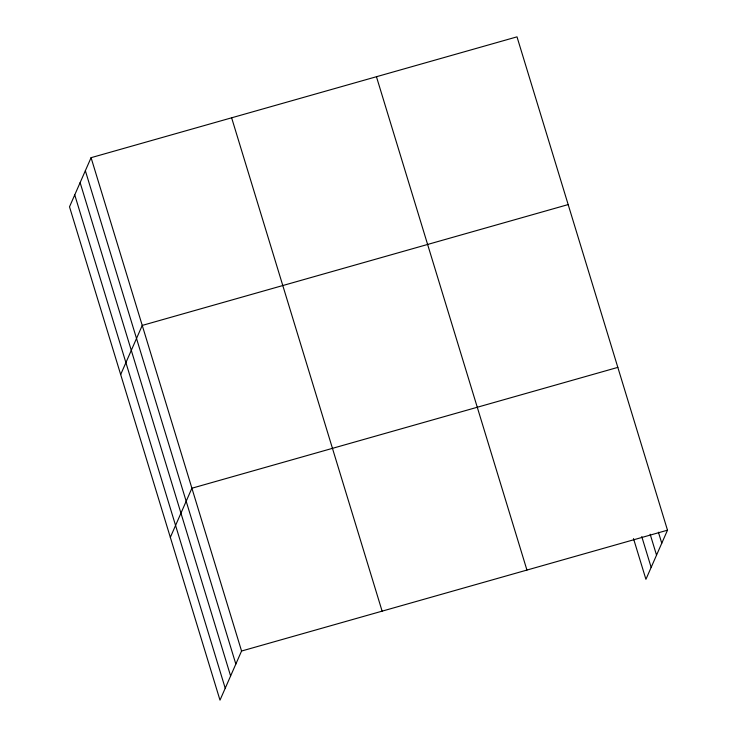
<?xml version="1.0" encoding="UTF-8"?>
<svg xmlns="http://www.w3.org/2000/svg" width="737" height="737" viewBox="0 0 737 737"><rect width="100%" height="100%" fill="white"/><g stroke="black" fill="none" stroke-linecap="round" stroke-linejoin="round"><path stroke-width="1.11" d="M91.075 157.681L69.508 206.811L219.995 700.15L241.561 651.029L91.075 157.681L517.006 36.85L667.492 530.189L645.925 579.319L633.507 538.618M120.675 374.543L142.241 325.422L568.172 204.582M170.339 537.347L191.896 488.226L617.827 367.385M241.561 651.029L667.492 530.189M658.417 532.215L661.771 543.215M650.163 534.233L656.538 555.127M641.761 536.6L651.158 567.407M376.45 76.722L526.937 570.069M231.63 117.809L382.116 611.148M85.354 170.717L235.84 664.055M80.13 182.629L230.617 675.967M74.741 194.9L225.227 688.238"/></g></svg>
